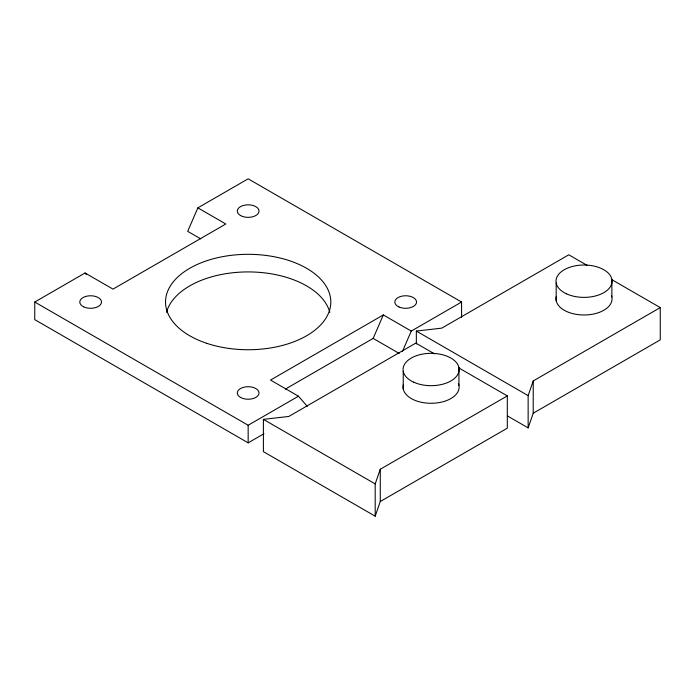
<?xml version="1.0" encoding="UTF-8"?>
<svg xmlns="http://www.w3.org/2000/svg" width="695" height="695" viewBox="0 0 695 695"><rect width="100%" height="100%" fill="white"/><g stroke="black" fill="none" stroke-linecap="round" stroke-linejoin="round"><path stroke-width="1.04" d="M375.196 516.185L375.196 483.911L380.278 469.247L507.307 395.907L507.307 428.172L380.278 501.512L375.196 516.185L263.405 451.646L263.405 419.372L288.816 416.444L415.845 343.095L434.505 353.877M528.139 427.885L528.139 395.611L533.221 380.947L660.25 307.598L660.25 339.872L533.221 413.212L528.139 427.885L507.472 415.949M461.576 317.563L461.576 302.03L248.158 178.815L197.858 207.857L187.693 231.331L200.733 238.854M285.35 389.104L373.163 338.404L383.319 314.939L411.266 331.072L461.576 302.03M402.379 351.609L411.266 331.072M263.978 433.715L248.158 442.845L34.75 319.631L34.75 302.03L85.051 272.987L112.998 289.12L225.806 223.998L197.858 207.857M383.319 314.939L270.52 380.061L298.468 396.202L307.277 406.367M34.75 302.03L248.158 425.244L298.468 396.202M416.348 343.982L416.348 331.072L441.759 328.136L568.788 254.796L587.457 265.577M611.722 279.581L660.25 307.598M416.348 331.072L528.139 395.611M458.778 367.89L507.307 395.907M373.163 338.404L399.243 353.468M263.405 419.372L375.196 483.911M85.051 272.987L86.406 274.551M611.878 279.399L611.878 297M556.182 283.004L556.182 300.605M533.221 380.947L533.221 413.212M458.935 367.698L458.935 385.299M403.239 371.304L403.239 388.905M380.278 469.247L380.278 501.512M248.158 425.244L248.158 442.845M611.4 295.332A28.026 16.176 0 0 1 584.955 314.974A28.026 16.176 0 0 1 556.321 296.383M458.457 383.631A28.026 16.176 0 0 1 432.012 403.274A28.026 16.176 0 0 1 403.378 384.683M166.487 312.368A82.636 47.712 0 0 1 248.158 271.919A82.636 47.712 0 0 1 329.838 312.368M566.547 293.846A28.026 16.176 0 0 0 611.739 283.621A28.026 16.176 0 0 0 573.809 266.133A28.026 16.176 0 0 0 566.547 293.846M413.603 382.146A28.026 16.176 0 0 0 458.796 371.921A28.026 16.176 0 0 0 420.857 354.441A28.026 16.176 0 0 0 413.603 382.146M240.487 397.401A10.851 6.264 0 0 0 258.644 394.595A10.851 6.264 0 0 0 245.352 386.924A10.851 6.264 0 0 0 240.487 397.401M399.026 306.982A10.851 6.264 0 0 0 416.427 302.881A10.851 6.264 0 0 0 401.58 296.226A10.851 6.264 0 0 0 399.026 306.982M240.487 215.52A10.851 6.264 0 0 0 258.644 212.705A10.851 6.264 0 0 0 245.352 205.034A10.851 6.264 0 0 0 240.487 215.52M83.643 306.816A10.851 6.264 0 0 0 101.322 303.133A10.851 6.264 0 0 0 86.962 296.139A10.851 6.264 0 0 0 83.643 306.816M206.841 343.347A82.636 47.712 0 0 0 330.803 302.03A82.636 47.712 0 0 0 206.841 260.712A82.636 47.712 0 0 0 206.841 343.347"/></g></svg>
